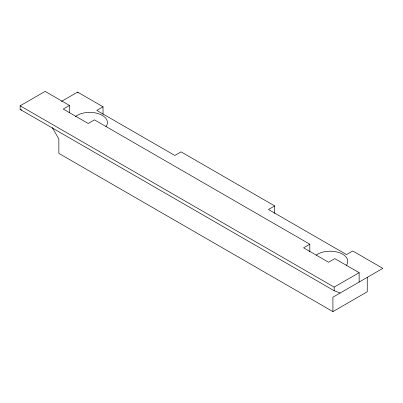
<?xml version="1.0" encoding="UTF-8"?>
<svg xmlns="http://www.w3.org/2000/svg" width="403" height="403" viewBox="0 0 403 403"><rect width="100%" height="100%" fill="white"/><g stroke="black" fill="none" stroke-linecap="round" stroke-linejoin="round"><path stroke-width="0.6" d="M340.152 293.011L334.163 290.709L20.15 109.415L20.15 105.813L45.131 91.39L69.477 105.45L69.477 112.966M52.304 127.605L58.858 138.964L58.858 153.382L332.913 311.61L332.918 297.192L382.85 268.363L352.741 250.978L346.499 254.58L268.463 209.53L274.705 205.923L274.705 213.409M334.163 290.709L334.163 287.107L359.138 272.685L334.792 258.63L328.551 262.232L303.58 247.815L309.821 244.213L309.821 251.734M61.382 101.46L77.588 92.106L103.032 106.8L103.032 114.286M69.477 105.45L63.236 109.052L88.207 123.469L94.448 119.862L309.821 244.213M103.032 106.8L96.791 110.407L174.821 155.457L181.063 151.855L274.705 205.923M332.913 311.61L367.254 291.782L367.254 277.365M20.15 109.415L21.782 110.044M20.15 105.813L334.163 287.107M77.588 92.106L78.117 93.017M359.138 272.685L359.138 282.05M316.123 255.18A17.656 10.196 0 0 1 339.165 252.626A17.656 10.196 0 0 1 346.263 265.537M75.301 116.719A17.656 10.196 0 0 1 98.458 113.691A17.656 10.196 0 0 1 105.893 126.713"/></g></svg>
